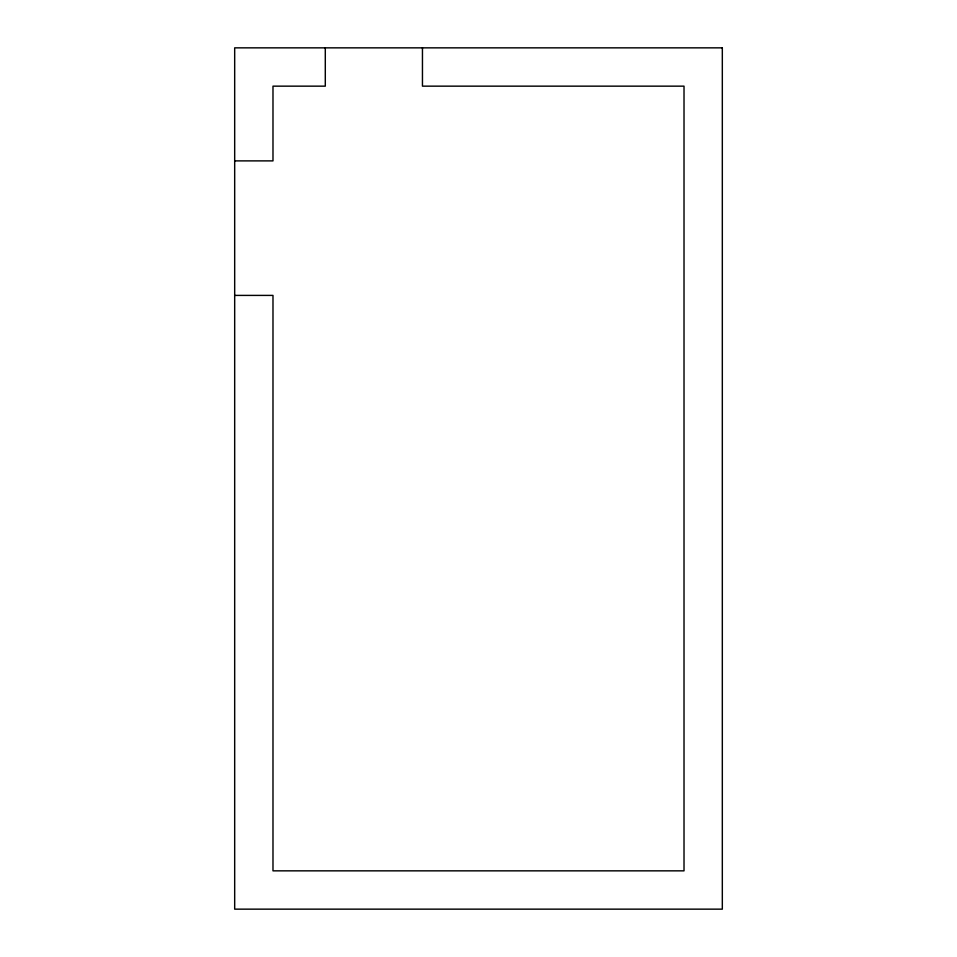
<?xml version="1.0" encoding="UTF-8"?>
<svg xmlns="http://www.w3.org/2000/svg" width="957" height="957" viewBox="0 0 957 957"><rect width="100%" height="100%" fill="white"/><g stroke="black" fill="none" stroke-linecap="round" stroke-linejoin="round"><path stroke-width="1.44" d="M234.68 160.884L272.984 160.884L272.984 86.154L325.296 86.154L325.296 47.85M234.68 295.402L272.984 295.402L272.984 870.846L684.016 870.846L684.016 86.154L422.456 86.154L422.456 47.85M722.32 47.85L234.68 47.85L234.68 909.15L722.32 909.15L722.32 47.85"/></g></svg>
